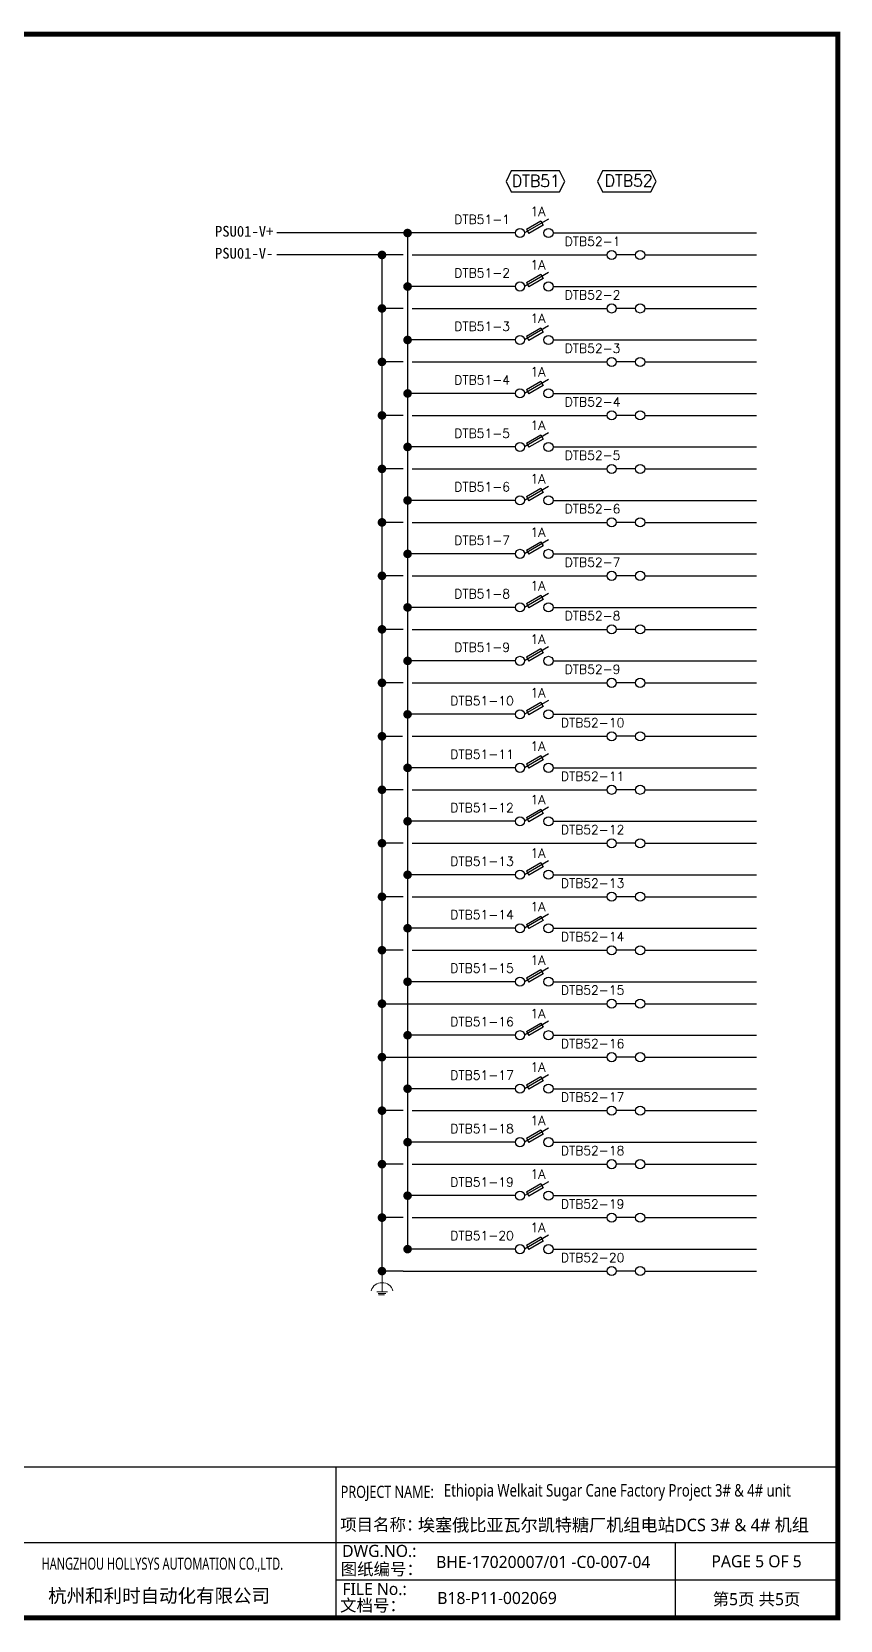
# Model space of a CAD drawing. Extents: x 81437 to 204847, y -54597 to -29444.
# Drawn here: x 113337 to 114947, y -41369 to -38208 of the extents above; entities that cross this region are included whole.
import ezdxf
from ezdxf.enums import TextEntityAlignment as Align
from ezdxf.lldxf.tags import DXFTag

# ---------------------------------------------------------------- set-up
doc = ezdxf.new("R2010")
doc.units = 0
doc.header["$LTSCALE"] = 100
doc.header["$MEASUREMENT"] = 0
for name, color, linetype in [('t', 1, 'Continuous'), ('TEXT', 7, 'Continuous'), ('WIRING', 3, 'Continuous')]:
    doc.layers.add(name, color=color, linetype=linetype)
doc.styles.add('HZTXT1', font='', dxfattribs={"width": 0.8})
doc.styles.add('ROMANS', font='romans', dxfattribs={"width": 0.8, "height": 2})
doc.styles.add('SIMPLEX', font='simplex')
doc.styles.get("Standard").update_dxf_attribs({"font": ''})
doc.styles.add('微软雅黑', font='')
doc.styles.get('HZTXT1').set_extended_font_data('SimSun')
doc.styles.get('Standard').set_extended_font_data('SimSun')
doc.styles.get('微软雅黑').set_extended_font_data('Microsoft YaHei')
tags = doc.linetypes.add('CENTER', pattern=[2, 1.25, -0.25, 0.25, -0.25]).pattern_tags.tags
tags[10:11] = [DXFTag(74, 4), DXFTag(75, 0), DXFTag(340, '0'), DXFTag(46, 1.0), DXFTag(50, 0.0), DXFTag(44, 0.0), DXFTag(45, 0.0)]
tags[8:9] = [DXFTag(74, 4), DXFTag(75, 0), DXFTag(340, '0'), DXFTag(46, 1.0), DXFTag(50, 0.0), DXFTag(44, 0.0), DXFTag(45, 0.0)]
tags[6:7] = [DXFTag(74, 4), DXFTag(75, 0), DXFTag(340, '0'), DXFTag(46, 1.0), DXFTag(50, 0.0), DXFTag(44, 0.0), DXFTag(45, 0.0)]
tags[4:5] = [DXFTag(74, 4), DXFTag(75, 0), DXFTag(340, '0'), DXFTag(46, 1.0), DXFTag(50, 0.0), DXFTag(44, 0.0), DXFTag(45, 0.0)]
tags = doc.linetypes.add('HIDDEN', pattern=[0.375, 0.25, -0.125]).pattern_tags.tags
tags[6:7] = [DXFTag(74, 4), DXFTag(75, 0), DXFTag(340, '0'), DXFTag(46, 1.0), DXFTag(50, 0.0), DXFTag(44, 0.0), DXFTag(45, 0.0)]
tags[4:5] = [DXFTag(74, 4), DXFTag(75, 0), DXFTag(340, '0'), DXFTag(46, 1.0), DXFTag(50, 0.0), DXFTag(44, 0.0), DXFTag(45, 0.0)]

# ---------------------------------------------------------------- blocks, each defined once
blk = doc.blocks.new('图框')
at = {"color": 7}
for p, q in [((3109.5, -2910.4), (3109.5, -3210.4)), ((2209.5, -3060.4), (3109.5, -3060.4)), ((3109.5, -3060.4), (4109.5, -3060.4)), ((3785.6, -3060.4), (3785.6, -3210.4)), ((4109.5, -3135.4), (3109.5, -3135.4))]:
    blk.add_line(p, q, dxfattribs=at)
at = {"color": 7, "const_width": 3}
blk.add_lwpolyline([(4109.5, -2910.4), (-6.2, -2910.4)], dxfattribs=at)
at = {"layer": 't', "color": 7, "const_width": 9.62}
blk.add_lwpolyline([(4109.5, -3210.4), (4109.5, -58.9), (-6.2, -58.9), (-6.2, -3210.4)], close=True, dxfattribs=at)
at = {"color": 7, "linetype": 'CENTER', "style": '微软雅黑'}
for s, height, p in [('项目名称：', 24, (3118.2, -3036.9)), ('图纸编号：', 24, (3119.1, -3125.5)), ('杭州和利时自动化有限公司', 27, (2536.4, -3180)), ('文档号：', 24, (3117.9, -3197.6))]:
    blk.add_text(s, height=height, dxfattribs=at).set_placement(p)
at = {"color": 7, "style": '微软雅黑', "flags": 8}
for tag, p, height in [('DWG.NAME:', (1375.5, -2969.2), 25), ('DWG.NO.:', (3122, -3089.3), 24), ('图纸编号', (3309.2, -3111.3), 24), ('FILENO.:', (3122.5, -3165), 24), ('文档号', (3311.6, -3183), 24)]:
    blk.add_attdef(tag, p, '', height=height, dxfattribs=at)
at = {"color": 7, "style": '微软雅黑', "width": 0.8, "flags": 8}
for tag, p, height in [('PROJECTNAME:', (3119.3, -2971.7), 24), ('PROJECT_NAME', (3324.7, -2969.2), 25)]:
    blk.add_attdef(tag, p, '', height=height, dxfattribs=at)
at = {"color": 7, "style": '微软雅黑', "flags": 8}
for tag, height, width, p in [('RENLIU', 24, 0.7, (692, -3009.2)), ('SHUFENWANG', 24, 0.7, (879.6, -3009.2)), ('FANGHOU', 24, 0.7, (1063.6, -3009.2)), ('DANDANLI', 24, 0.7, (1243.9, -3009.2)), ('#10STATIONONTROLCABINETCOVER', 30, 0.6, (1771.7, -3076)), ('HANGZHOUHOLLYSYSAUTOMATIONCO.,LTD.', 24, 0.7, (2763.9, -3104.6))]:
    blk.add_attdef(tag, text='', height=height, dxfattribs=dict(at, width=width)).set_placement(p, align=Align.MIDDLE)
for tag, p in [('图纸名称:', (1371.6, -3024.8)), ('项目名称', (3272.9, -3045.6))]:
    blk.add_attdef(tag, text='', height=25, dxfattribs=at).set_placement(p, align=Align.BOTTOM_LEFT)
at = {"color": 7, "flags": 8}
blk.add_attdef('A', text='', height=23, dxfattribs=at).set_placement((53.7, -3033.7), align=Align.MIDDLE)
at = {"color": 7, "style": '微软雅黑', "flags": 8}
for tag, height, p in [('设计时间', 23, (207.7, -3033.7)), ('刘仁', 23, (692, -3061.1)), ('王姝芬', 23, (879.6, -3061.1)), ('侯方', 23, (1063.6, -3061.1)), ('李丹丹', 23, (1243.9, -3061.1)), ('PAGEXOFX', 24, (3947.6, -3097.9)), ('REV.', 24, (53.2, -3121.9)), ('DATE', 24, (202.7, -3121.9)), ('DESCRIPTION', 24, (445.6, -3121.9)), ('PREPARED', 24, (692, -3121.9)), ('CHECKED', 24, (879.6, -3121.9)), ('SIGNED', 24, (1063.6, -3121.9)), ('APPROVED', 24, (1243.9, -3121.9)), ('图纸名称', 30, (1771.7, -3153.6)), ('第几页共几页', 24, (3947.6, -3172.9))]:
    blk.add_attdef(tag, text='', height=height, dxfattribs=at).set_placement(p, align=Align.MIDDLE)

msp = doc.modelspace()

# ---------------------------------------------------------------- linework, layer by layer
at = {"color": 1}
for p, q in [((114300.4, -38608.3), (113825.4, -38608.3)), ((114085.6, -38608.3), (114085.6, -40630.6)), ((114375.3, -38608.3), (114780.7, -38608.3)), ((114300.4, -38714.8), (114085.6, -38714.8)), ((114375.3, -38714.8), (114780.7, -38714.8)), ((114300.4, -38821.2), (114085.6, -38821.2)), ((114375.3, -38821.2), (114780.7, -38821.2)), ((114300.4, -38927.6), (114085.6, -38927.6)), ((114375.3, -38927.6), (114780.7, -38927.6)), ((114300.4, -39034.1), (114085.6, -39034.1)), ((114375.3, -39034.1), (114780.7, -39034.1)), ((114300.4, -39140.5), (114085.6, -39140.5)), ((114375.3, -39140.5), (114780.7, -39140.5)), ((114300.4, -39246.9), (114085.6, -39246.9)), ((114375.3, -39246.9), (114780.7, -39246.9)), ((114300.4, -39353.4), (114085.6, -39353.4)), ((114375.3, -39353.4), (114780.7, -39353.4)), ((114300.4, -39459.8), (114085.6, -39459.8)), ((114375.3, -39459.8), (114780.7, -39459.8)), ((114300.4, -39566.2), (114085.6, -39566.2)), ((114375.3, -39566.2), (114780.7, -39566.2)), ((114300.4, -39672.7), (114085.6, -39672.7)), ((114375.3, -39672.7), (114780.7, -39672.7)), ((114300.4, -39779.1), (114085.6, -39779.1)), ((114375.3, -39779.1), (114780.7, -39779.1)), ((114300.4, -39885.5), (114085.6, -39885.5)), ((114375.3, -39885.5), (114780.7, -39885.5)), ((114300.4, -39992), (114085.6, -39992)), ((114375.3, -39992), (114780.7, -39992)), ((114300.4, -40098.4), (114085.6, -40098.4)), ((114375.3, -40098.4), (114780.7, -40098.4)), ((114300.4, -40204.8), (114085.6, -40204.8)), ((114375.3, -40204.8), (114780.7, -40204.8)), ((114300.4, -40311.3), (114085.6, -40311.3)), ((114375.3, -40311.3), (114780.7, -40311.3)), ((114300.4, -40417.7), (114085.6, -40417.7)), ((114375.3, -40417.7), (114780.7, -40417.7)), ((114300.4, -40524.1), (114085.6, -40524.1)), ((114375.3, -40524.1), (114780.7, -40524.1)), ((114300.4, -40630.6), (114085.6, -40630.6)), ((114300.4, -40630.6), (114085.6, -40630.6)), ((114375.3, -40630.6), (114780.7, -40630.6))]:
    msp.add_line(p, q, dxfattribs=at)
at = {"color": 7, "linetype": 'Continuous'}
for p, q in [((114539.9, -38652), (114501.2, -38652)), ((114539.9, -38758.5), (114501.2, -38758.5)), ((114539.9, -38864.9), (114501.2, -38864.9)), ((114539.9, -38971.3), (114501.2, -38971.3)), ((114539.9, -39077.8), (114501.2, -39077.8)), ((114539.9, -39184.2), (114501.2, -39184.2)), ((114539.9, -39290.6), (114501.2, -39290.6)), ((114539.9, -39397.1), (114501.2, -39397.1)), ((114539.9, -39503.5), (114501.2, -39503.5)), ((114539.9, -39609.9), (114501.2, -39609.9)), ((114539.9, -39716.4), (114501.2, -39716.4)), ((114539.9, -39822.8), (114501.2, -39822.8)), ((114539.9, -39929.2), (114501.2, -39929.2)), ((114539.9, -40035.7), (114501.2, -40035.7)), ((114539.9, -40142.1), (114501.2, -40142.1)), ((114539.9, -40248.5), (114501.2, -40248.5)), ((114539.9, -40354.9), (114501.2, -40354.9)), ((114539.9, -40461.4), (114501.2, -40461.4)), ((114539.9, -40567.8), (114501.2, -40567.8)), ((114539.9, -40674.2), (114501.2, -40674.2))]:
    msp.add_line(p, q, dxfattribs=at)
at = {"color": 3, "lineweight": 0}
for p, q in [((114034.7, -40673.8), (114034.7, -40715.6)), ((114024.1, -40715.6), (114045.3, -40715.6)), ((114026.7, -40718.5), (114042.1, -40718.5)), ((114027.8, -40721.5), (114039.4, -40721.5))]:
    msp.add_line(p, q, dxfattribs=at)
at = {"color": 3}
for points in [[(114388.5, -38484.9), (114292.2, -38484.9), (114281.9, -38505.6), (114292.2, -38526.2), (114388.5, -38526.2), (114398.9, -38505.6), (114388.5, -38484.9)], [(114570.2, -38484.9), (114473.9, -38484.9), (114463.6, -38505.6), (114473.9, -38526.2), (114570.2, -38526.2), (114580.5, -38505.6), (114570.2, -38484.9)]]:
    msp.add_lwpolyline(points, dxfattribs=at)
at = {"color": 3, "const_width": 8.55}
for points in [[(114085.6, -38612.6, -1), (114085.6, -38604.1, -1)], [(114085.6, -38719.1, -1), (114085.6, -38710.5, -1)], [(114085.6, -38825.5, -1), (114085.6, -38816.9, -1)], [(114085.6, -38931.9, -1), (114085.6, -38923.4, -1)], [(114085.6, -39038.4, -1), (114085.6, -39029.8, -1)], [(114085.6, -39144.8, -1), (114085.6, -39136.2, -1)], [(114085.6, -39251.2, -1), (114085.6, -39242.7, -1)], [(114085.6, -39357.7, -1), (114085.6, -39349.1, -1)], [(114085.6, -39464.1, -1), (114085.6, -39455.5, -1)], [(114085.6, -39570.5, -1), (114085.6, -39562, -1)], [(114085.6, -39677, -1), (114085.6, -39668.4, -1)], [(114085.6, -39783.4, -1), (114085.6, -39774.8, -1)], [(114085.6, -39889.8, -1), (114085.6, -39881.3, -1)], [(114085.6, -39996.2, -1), (114085.6, -39987.7, -1)], [(114085.6, -40102.7, -1), (114085.6, -40094.1, -1)], [(114085.6, -40209.1, -1), (114085.6, -40200.6, -1)], [(114085.6, -40315.5, -1), (114085.6, -40307, -1)], [(114085.6, -40422, -1), (114085.6, -40413.4, -1)], [(114085.6, -40528.4, -1), (114085.6, -40519.9, -1)], [(114085.6, -40634.8, -1), (114085.6, -40626.3, -1)]]:
    msp.add_lwpolyline(points, format="xyb", close=True, dxfattribs=at)
at = {"color": 3, "lineweight": 0}
for centre, start, end in [((114033.1, -40718), 85.4404, 166.8945), ((114036.3, -40718), 13.1055, 94.5596)]:
    msp.add_arc(centre, 20.5, start, end, dxfattribs=at)
at = {"layer": 'TEXT', "color": 3}
for p, q in [((114366.3, -38580.5), (114318.5, -38608.3)), ((114322.3, -38600.6), (114350.9, -38584)), ((114355.8, -38592.6), (114327.3, -38609.1)), ((114350.9, -38584), (114355.8, -38592.6)), ((114322.3, -38600.6), (114327.3, -38609.1)), ((114366.3, -38686.9), (114318.5, -38714.8)), ((114322.3, -38707), (114350.9, -38690.5)), ((114350.9, -38690.5), (114355.8, -38699)), ((114322.3, -38707), (114327.3, -38715.5)), ((114355.8, -38699), (114327.3, -38715.5)), ((114366.3, -38793.3), (114318.5, -38821.2)), ((114322.3, -38813.5), (114350.9, -38796.9)), ((114322.3, -38813.5), (114327.3, -38822)), ((114355.8, -38805.4), (114327.3, -38822)), ((114350.9, -38796.9), (114355.8, -38805.4)), ((114366.3, -38899.8), (114318.5, -38927.6)), ((114322.3, -38919.9), (114350.9, -38903.3)), ((114355.8, -38911.9), (114327.3, -38928.4)), ((114350.9, -38903.3), (114355.8, -38911.9)), ((114322.3, -38919.9), (114327.3, -38928.4)), ((114366.3, -39006.2), (114318.5, -39034.1)), ((114322.3, -39026.3), (114350.9, -39009.8)), ((114322.3, -39026.3), (114327.3, -39034.8)), ((114355.8, -39018.3), (114327.3, -39034.8)), ((114350.9, -39009.8), (114355.8, -39018.3)), ((114366.3, -39112.6), (114318.5, -39140.5)), ((114322.3, -39132.8), (114350.9, -39116.2)), ((114322.3, -39132.8), (114327.3, -39141.3)), ((114355.8, -39124.7), (114327.3, -39141.3)), ((114350.9, -39116.2), (114355.8, -39124.7)), ((114366.3, -39219.1), (114318.5, -39246.9)), ((114322.3, -39239.2), (114350.9, -39222.6)), ((114350.9, -39222.6), (114355.8, -39231.2)), ((114322.3, -39239.2), (114327.3, -39247.7)), ((114355.8, -39231.2), (114327.3, -39247.7)), ((114366.3, -39325.5), (114318.5, -39353.4)), ((114322.3, -39345.6), (114350.9, -39329.1)), ((114322.3, -39345.6), (114327.3, -39354.1)), ((114355.8, -39337.6), (114327.3, -39354.1)), ((114350.9, -39329.1), (114355.8, -39337.6)), ((114366.3, -39431.9), (114318.5, -39459.8)), ((114322.3, -39452.1), (114350.9, -39435.5)), ((114355.8, -39444), (114327.3, -39460.6)), ((114350.9, -39435.5), (114355.8, -39444)), ((114322.3, -39452.1), (114327.3, -39460.6)), ((114366.3, -39538.4), (114318.5, -39566.2)), ((114322.3, -39558.5), (114350.9, -39541.9)), ((114350.9, -39541.9), (114355.8, -39550.5)), ((114322.3, -39558.5), (114327.3, -39567)), ((114355.8, -39550.5), (114327.3, -39567)), ((114366.3, -39644.8), (114318.5, -39672.7)), ((114322.3, -39664.9), (114350.9, -39648.4)), ((114322.3, -39664.9), (114327.3, -39673.4)), ((114355.8, -39656.9), (114327.3, -39673.4)), ((114350.9, -39648.4), (114355.8, -39656.9)), ((114366.3, -39751.2), (114318.5, -39779.1)), ((114322.3, -39771.4), (114350.9, -39754.8)), ((114355.8, -39763.3), (114327.3, -39779.9)), ((114350.9, -39754.8), (114355.8, -39763.3)), ((114322.3, -39771.4), (114327.3, -39779.9)), ((114366.3, -39857.7), (114318.5, -39885.5)), ((114322.3, -39877.8), (114350.9, -39861.2)), ((114350.9, -39861.2), (114355.8, -39869.8)), ((114322.3, -39877.8), (114327.3, -39886.3)), ((114355.8, -39869.8), (114327.3, -39886.3)), ((114366.3, -39964.1), (114318.5, -39992)), ((114322.3, -39984.2), (114350.9, -39967.7)), ((114322.3, -39984.2), (114327.3, -39992.7)), ((114355.8, -39976.2), (114327.3, -39992.7)), ((114350.9, -39967.7), (114355.8, -39976.2)), ((114366.3, -40070.5), (114318.5, -40098.4)), ((114322.3, -40090.7), (114350.9, -40074.1)), ((114355.8, -40082.6), (114327.3, -40099.2)), ((114350.9, -40074.1), (114355.8, -40082.6)), ((114322.3, -40090.7), (114327.3, -40099.2)), ((114366.3, -40177), (114318.5, -40204.8)), ((114322.3, -40197.1), (114350.9, -40180.5)), ((114322.3, -40197.1), (114327.3, -40205.6)), ((114355.8, -40189.1), (114327.3, -40205.6)), ((114350.9, -40180.5), (114355.8, -40189.1)), ((114366.3, -40283.4), (114318.5, -40311.3)), ((114322.3, -40303.5), (114350.9, -40287)), ((114322.3, -40303.5), (114327.3, -40312)), ((114355.8, -40295.5), (114327.3, -40312)), ((114350.9, -40287), (114355.8, -40295.5)), ((114366.3, -40389.8), (114318.5, -40417.7)), ((114322.3, -40409.9), (114350.9, -40393.4)), ((114350.9, -40393.4), (114355.8, -40401.9)), ((114322.3, -40409.9), (114327.3, -40418.5)), ((114355.8, -40401.9), (114327.3, -40418.5)), ((114366.3, -40496.3), (114318.5, -40524.1)), ((114322.3, -40516.4), (114350.9, -40499.8)), ((114322.3, -40516.4), (114327.3, -40524.9)), ((114355.8, -40508.4), (114327.3, -40524.9)), ((114350.9, -40499.8), (114355.8, -40508.4)), ((114366.3, -40602.7), (114318.5, -40630.6)), ((114322.3, -40622.8), (114350.9, -40606.3)), ((114355.8, -40614.8), (114327.3, -40631.3)), ((114350.9, -40606.3), (114355.8, -40614.8)), ((114322.3, -40622.8), (114327.3, -40631.3))]:
    msp.add_line(p, q, dxfattribs=at)
at = {"layer": 'WIRING', "color": 7, "linetype": 'Continuous'}
for p, q in [((114076.8, -38652), (113825.4, -38652)), ((114034.6, -38652), (114034.6, -40674.2)), ((114094.9, -38652), (114483.1, -38652)), ((114558, -38652), (114780.7, -38652)), ((114076.8, -38758.5), (114034.6, -38758.5)), ((114094.9, -38758.5), (114483.1, -38758.5)), ((114558, -38758.5), (114780.7, -38758.5)), ((114076.8, -38864.9), (114034.6, -38864.9)), ((114094.9, -38864.9), (114483.1, -38864.9)), ((114558, -38864.9), (114780.7, -38864.9)), ((114076.8, -38971.3), (114034.6, -38971.3)), ((114094.9, -38971.3), (114483.1, -38971.3)), ((114558, -38971.3), (114780.7, -38971.3)), ((114076.8, -39077.8), (114034.6, -39077.8)), ((114094.9, -39077.8), (114483.1, -39077.8)), ((114558, -39077.8), (114780.7, -39077.8)), ((114076.8, -39184.2), (114034.6, -39184.2)), ((114094.9, -39184.2), (114483.1, -39184.2)), ((114558, -39184.2), (114780.7, -39184.2)), ((114076.8, -39290.6), (114034.6, -39290.6)), ((114094.9, -39290.6), (114483.1, -39290.6)), ((114558, -39290.6), (114780.7, -39290.6)), ((114076.8, -39397.1), (114034.6, -39397.1)), ((114094.9, -39397.1), (114483.1, -39397.1)), ((114558, -39397.1), (114780.7, -39397.1)), ((114076.8, -39503.5), (114034.6, -39503.5)), ((114094.9, -39503.5), (114483.1, -39503.5)), ((114558, -39503.5), (114780.7, -39503.5)), ((114034.6, -39609.9), (114075.8, -39609.9)), ((114094.9, -39609.9), (114483.1, -39609.9)), ((114558, -39609.9), (114780.7, -39609.9)), ((114076.8, -39716.4), (114034.6, -39716.4)), ((114094.9, -39716.4), (114483.1, -39716.4)), ((114558, -39716.4), (114780.7, -39716.4)), ((114076.8, -39822.8), (114034.6, -39822.8)), ((114094.9, -39822.8), (114483.1, -39822.8)), ((114558, -39822.8), (114780.7, -39822.8)), ((114076.8, -39929.2), (114034.6, -39929.2)), ((114094.9, -39929.2), (114483.1, -39929.2)), ((114558, -39929.2), (114780.7, -39929.2)), ((114076.8, -40035.7), (114034.6, -40035.7)), ((114094.9, -40035.7), (114483.1, -40035.7)), ((114558, -40035.7), (114780.7, -40035.7)), ((114034.6, -40142.1), (114483.1, -40142.1)), ((114558, -40142.1), (114780.7, -40142.1)), ((114038.9, -40248.5), (114483.1, -40248.5)), ((114558, -40248.5), (114780.7, -40248.5)), ((114076.8, -40354.9), (114034.6, -40354.9)), ((114094.9, -40354.9), (114483.1, -40354.9)), ((114558, -40354.9), (114780.7, -40354.9)), ((114076.8, -40461.4), (114034.6, -40461.4)), ((114094.9, -40461.4), (114483.1, -40461.4)), ((114558, -40461.4), (114780.7, -40461.4)), ((114076.8, -40567.8), (114034.6, -40567.8)), ((114094.9, -40567.8), (114483.1, -40567.8)), ((114558, -40567.8), (114780.7, -40567.8)), ((114076.8, -40674.2), (114034.6, -40674.2)), ((114076.8, -40674.2), (114034.7, -40674.2)), ((114076.8, -40674.2), (114483.1, -40674.2)), ((114558, -40674.2), (114780.7, -40674.2))]:
    msp.add_line(p, q, dxfattribs=at)
at = {"layer": 'WIRING', "color": 3, "const_width": 8.55}
for points in [[(114034.6, -38656.3, -1), (114034.6, -38647.7, -1)], [(114034.6, -38762.7, -1), (114034.6, -38754.2, -1)], [(114034.6, -38869.2, -1), (114034.6, -38860.6, -1)], [(114034.6, -38975.6, -1), (114034.6, -38967, -1)], [(114034.6, -39082, -1), (114034.6, -39073.5, -1)], [(114034.6, -39188.5, -1), (114034.6, -39179.9, -1)], [(114034.6, -39294.9, -1), (114034.6, -39286.3, -1)], [(114034.6, -39401.3, -1), (114034.6, -39392.8, -1)], [(114034.6, -39507.8, -1), (114034.6, -39499.2, -1)], [(114034.6, -39614.2, -1), (114034.6, -39605.6, -1)], [(114034.6, -39720.6, -1), (114034.6, -39712.1, -1)], [(114034.6, -39827.1, -1), (114034.6, -39818.5, -1)], [(114034.6, -39933.5, -1), (114034.6, -39924.9, -1)], [(114034.6, -40039.9, -1), (114034.6, -40031.4, -1)], [(114034.6, -40146.4, -1), (114034.6, -40137.8, -1)], [(114034.6, -40252.8, -1), (114034.6, -40244.2, -1)], [(114034.6, -40359.2, -1), (114034.6, -40350.7, -1)], [(114034.6, -40465.7, -1), (114034.6, -40457.1, -1)], [(114034.6, -40572.1, -1), (114034.6, -40563.5, -1)], [(114034.6, -40678.5, -1), (114034.6, -40670, -1)]]:
    msp.add_lwpolyline(points, format="xyb", close=True, dxfattribs=at)
at = {"layer": 'WIRING', "color": 3}
for centre in [(114309.5, -38608.3), (114366.3, -38608.3), (114492.1, -38652), (114548.9, -38652), (114309.5, -38714.8), (114366.3, -38714.8), (114492.1, -38758.5), (114548.9, -38758.5), (114309.5, -38821.2), (114366.3, -38821.2), (114492.1, -38864.9), (114548.9, -38864.9), (114309.5, -38927.6), (114366.3, -38927.6), (114492.1, -38971.3), (114548.9, -38971.3), (114309.5, -39034.1), (114366.3, -39034.1), (114492.1, -39077.8), (114548.9, -39077.8), (114309.5, -39140.5), (114366.3, -39140.5), (114492.1, -39184.2), (114548.9, -39184.2), (114309.5, -39246.9), (114366.3, -39246.9), (114492.1, -39290.6), (114548.9, -39290.6), (114309.5, -39353.4), (114366.3, -39353.4), (114492.1, -39397.1), (114548.9, -39397.1), (114309.5, -39459.8), (114366.3, -39459.8), (114492.1, -39503.5), (114548.9, -39503.5), (114309.5, -39566.2), (114366.3, -39566.2), (114492.1, -39609.9), (114548.9, -39609.9), (114309.5, -39672.7), (114366.3, -39672.7), (114492.1, -39716.4), (114548.9, -39716.4), (114309.5, -39779.1), (114366.3, -39779.1), (114492.1, -39822.8), (114548.9, -39822.8), (114309.5, -39885.5), (114366.3, -39885.5), (114492.1, -39929.2), (114548.9, -39929.2), (114309.5, -39992), (114366.3, -39992), (114492.1, -40035.7), (114548.9, -40035.7), (114309.5, -40098.4), (114366.3, -40098.4), (114492.1, -40142.1), (114548.9, -40142.1), (114309.5, -40204.8), (114366.3, -40204.8), (114492.1, -40248.5), (114548.9, -40248.5), (114309.5, -40311.3), (114366.3, -40311.3), (114492.1, -40354.9), (114548.9, -40354.9), (114309.5, -40417.7), (114366.3, -40417.7), (114492.1, -40461.4), (114548.9, -40461.4), (114309.5, -40524.1), (114366.3, -40524.1), (114492.1, -40567.8), (114548.9, -40567.8), (114309.5, -40630.6), (114366.3, -40630.6), (114492.1, -40674.2), (114548.9, -40674.2)]:
    msp.add_circle(centre, 9.06, dxfattribs=at)

# ---------------------------------------------------------------- block references
at = {"color": 1}
ref = msp.add_blockref('图框', (110833.2, -38153.8), dxfattribs=at)
ref.add_attrib('PROJECTNAME:', 'PROJECT NAME:', (113952.5, -41125.5), dxfattribs={"color": 7, "height": 24, "style": '微软雅黑', "width": 0.8})
ref.add_attrib('FILENO.:', 'FILE No.:', (113955.7, -41318.8), dxfattribs={"color": 7, "height": 24, "style": '微软雅黑'})
ref.add_attrib('DWG.NO.:', 'DWG.NO.:', (113955.2, -41243.1), dxfattribs={"color": 7, "height": 24, "style": '微软雅黑'})
ref.add_attrib('PAGEXOFX', 'PAGE 5 OF 5', dxfattribs={"color": 7, "height": 24, "style": '微软雅黑', "flags": 8}).set_placement((114780.7, -41251.7), align=Align.MIDDLE)
ref.add_attrib('PROJECT_NAME', 'Ethiopia Welkait Sugar Cane Factory Project 3# & 4# unit', (114157.9, -41123), dxfattribs={"color": 7, "height": 25, "style": '微软雅黑', "width": 0.8})
ref.add_attrib('项目名称', '埃塞俄比亚瓦尔凯特糖厂机组电站DCS 3# & 4# 机组', dxfattribs={"color": 7, "height": 25, "style": '微软雅黑'}).set_placement((114106.1, -41199.4), align=Align.BOTTOM_LEFT)
ref.add_attrib('HANGZHOUHOLLYSYSAUTOMATIONCO.,LTD.', 'HANGZHOU HOLLYSYS AUTOMATION CO.,LTD.', dxfattribs={"color": 7, "height": 24, "style": '微软雅黑', "width": 0.7}).set_placement((113597.1, -41258.4), align=Align.MIDDLE)
ref.add_attrib('文档号', 'B18-P11-002069', (114144.7, -41336.8), dxfattribs={"color": 7, "height": 24, "style": '微软雅黑', "flags": 8})
ref.add_attrib('图纸编号', 'BHE-17020007/01 -C0-007-04', (114142.4, -41265.1), dxfattribs={"color": 7, "height": 24, "style": '微软雅黑', "flags": 8})
ref.add_attrib('第几页共几页', '第5页 共5页', dxfattribs={"color": 7, "height": 24, "style": '微软雅黑', "flags": 8}).set_placement((114780.7, -41326.7), align=Align.MIDDLE)

# ---------------------------------------------------------------- texts
at = {"lineweight": -3, "style": 'HZTXT1'}
for s, p in [('PSU01-V+', (113818.3, -38615.6)), ('PSU01-V-', (113818.3, -38659.3))]:
    msp.add_text(s, height=21.38, dxfattribs=at).set_placement(p, align=Align.RIGHT)
at = {"linetype": 'HIDDEN', "style": 'ROMANS'}
for s, p in [('DTB51-1', (114234, -38581.4)), ('DTB51-2', (114234, -38687.8)), ('DTB51-3', (114234, -38794.2)), ('DTB51-4', (114234, -38900.7)), ('DTB51-5', (114234, -39007.1)), ('DTB51-6', (114234, -39113.5)), ('DTB51-7', (114234, -39220)), ('DTB51-8', (114234, -39326.4)), ('DTB51-9', (114234, -39432.8)), ('DTB51-10', (114234, -39539.3)), ('DTB51-11', (114234, -39645.7)), ('DTB51-12', (114234, -39752.1)), ('DTB51-13', (114234, -39858.6)), ('DTB51-14', (114234, -39965)), ('DTB51-15', (114234, -40071.4)), ('DTB51-16', (114234, -40177.9)), ('DTB51-17', (114234, -40284.3)), ('DTB51-18', (114234, -40390.7)), ('DTB51-19', (114234, -40497.2)), ('DTB51-20', (114234, -40603.6))]:
    msp.add_text(s, height=18, dxfattribs=at).set_placement(p, align=Align.MIDDLE)
at = {"color": 7, "linetype": 'HIDDEN', "style": 'ROMANS'}
for s, p in [('DTB52-1', (114454.1, -38625.1)), ('DTB52-2', (114454.1, -38731.5)), ('DTB52-3', (114454.1, -38837.9)), ('DTB52-4', (114454.1, -38944.4)), ('DTB52-5', (114454.1, -39050.8)), ('DTB52-6', (114454.1, -39157.2)), ('DTB52-7', (114454.1, -39263.6)), ('DTB52-8', (114454.1, -39370.1)), ('DTB52-9', (114454.1, -39476.5)), ('DTB52-10', (114454.1, -39582.9)), ('DTB52-11', (114454.1, -39689.4)), ('DTB52-12', (114454.1, -39795.8)), ('DTB52-13', (114454.1, -39902.2)), ('DTB52-14', (114454.1, -40008.7)), ('DTB52-15', (114454.1, -40115.1)), ('DTB52-16', (114454.1, -40221.5)), ('DTB52-17', (114454.1, -40328)), ('DTB52-18', (114454.1, -40434.4)), ('DTB52-19', (114454.1, -40540.8)), ('DTB52-20', (114454.1, -40647.3))]:
    msp.add_text(s, height=18, dxfattribs=at).set_placement(p, align=Align.MIDDLE)
at = {"layer": 'TEXT', "lineweight": -3, "style": 'ROMANS', "width": 0.95}
for s, p in [('DTB51', (114340.9, -38504.7)), ('DTB52', (114525.9, -38504.1))]:
    msp.add_text(s, height=24, dxfattribs=at).set_placement(p, align=Align.MIDDLE)
at = {"layer": 'TEXT', "color": 3, "style": 'SIMPLEX'}
for p in [(114345.1, -38574.6), (114345.1, -38681), (114345.1, -38787.4), (114345.1, -38893.9), (114345.1, -39000.3), (114345.1, -39106.7), (114345.1, -39213.2), (114345.1, -39319.6), (114345.1, -39426), (114345.1, -39532.5), (114345.1, -39638.9), (114345.1, -39745.3), (114345.1, -39851.8), (114345.1, -39958.2), (114345.1, -40064.6), (114345.1, -40171.1), (114345.1, -40277.5), (114345.1, -40383.9), (114345.1, -40490.4), (114345.1, -40596.8)]:
    msp.add_text('1A', height=18.47, dxfattribs=at).set_placement(p, align=Align.CENTER)

doc.saveas('drawing.dxf')
